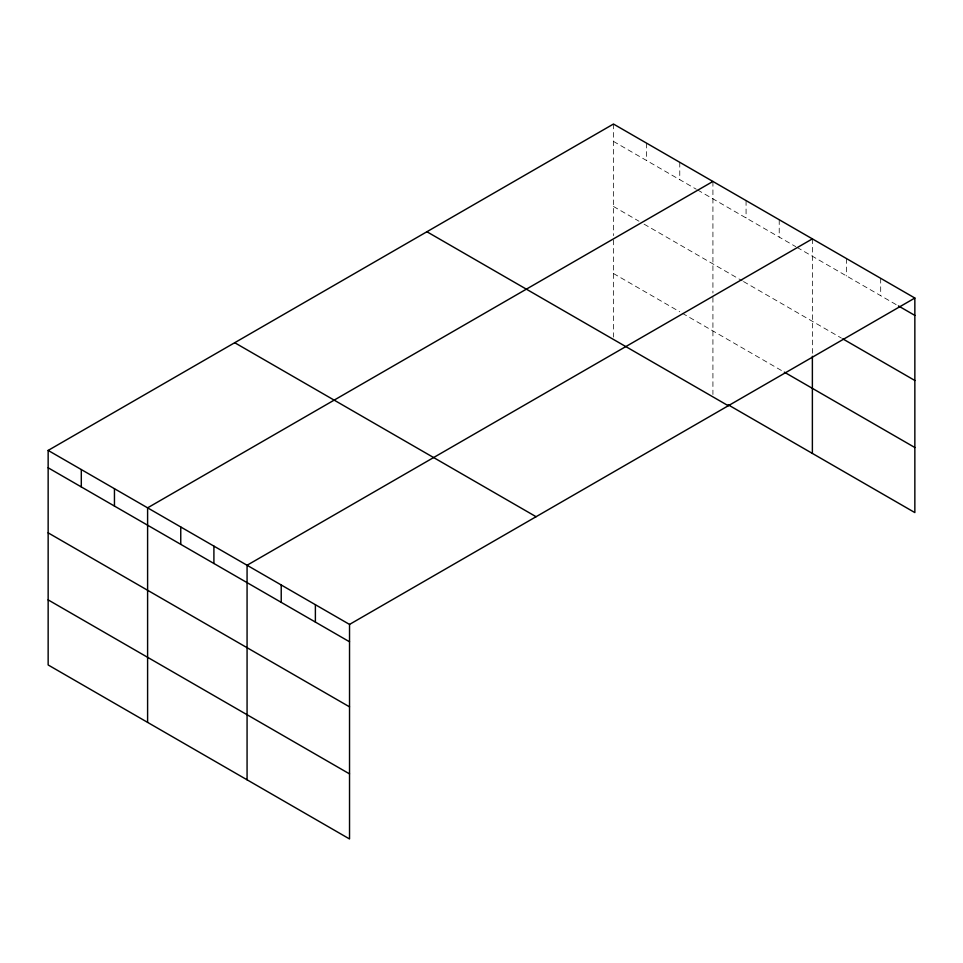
<?xml version="1.0" encoding="UTF-8"?>
<svg xmlns="http://www.w3.org/2000/svg" width="963" height="963" viewBox="0 0 963 963"><rect width="100%" height="100%" fill="white"/><g stroke="black" fill="none" stroke-linecap="round" stroke-linejoin="round"><path stroke-width="0.72" stroke-dasharray="4.82 3.61" d="M613.467 141.405L696.345 189.254M697.621 189.988L795.799 246.672M797.075 247.407L897.143 305.187M613.467 206.467L638.963 221.201M644.066 224.138L742.244 280.823M743.52 281.557L841.481 338.109M613.467 273.516L679.77 311.795M682.322 313.264L783.051 371.417M880.688 278.319L880.688 295.689M846.537 258.602L846.537 275.972M812.375 238.872L812.375 354.829M779.223 219.733L779.223 237.103M746.072 200.593L746.072 217.963M712.921 181.453L712.921 293.041M712.921 297.411L712.921 394.517M679.77 162.314L679.77 179.684M646.618 143.174L646.618 160.544M613.467 124.034L613.467 235.622M613.467 239.992L613.467 337.098"/><path stroke-width="1.44" d="M48.15 450.419L349.533 624.421L349.533 838.966L48.15 664.964L48.15 450.419L613.467 124.034L914.85 298.036L914.85 512.581L728.221 404.833M712.921 181.453L147.604 507.838L147.604 722.382M812.375 238.872L247.07 565.257L247.07 779.801M349.533 624.421L914.85 298.036M898.407 305.909L914.85 315.407M842.745 338.844L914.85 380.481M784.327 372.163L914.85 447.518M426.91 231.746L728.293 405.748M234.707 342.708L536.09 516.71M48.15 467.789L349.533 641.791M48.15 532.852L349.533 706.854M48.15 599.889L349.533 773.891M812.375 356.286L812.375 453.417M315.383 604.704L315.383 622.074M281.22 584.974L281.22 602.344M213.906 546.117L213.906 563.487M180.755 526.978L180.755 544.348M114.453 488.698L114.453 506.069M81.301 469.559L81.301 486.929"/></g></svg>
